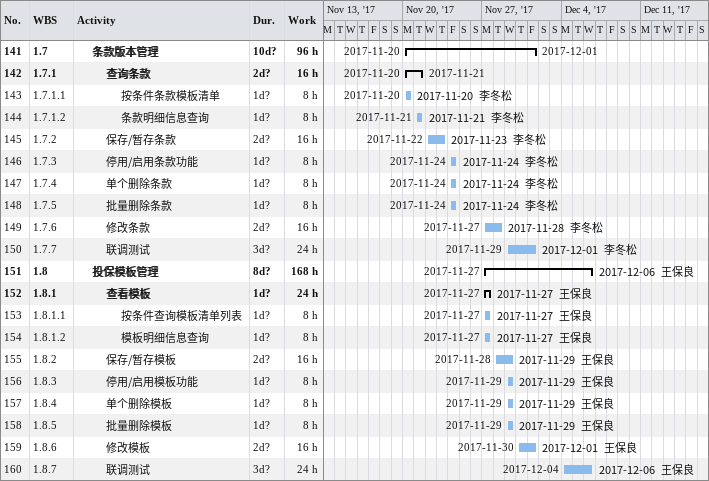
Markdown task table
| ID | WBS | Task | Duration | Start | Finish | Resources | Work (h) |
|---|---|---|---|---|---|---|---|
| 141 | 1.7 | **条款版本管理** | 10d? | 2017-11-20 | 2017-12-01 |  | 96 |
| 142 | 1.7.1 | **查询条款** | 2d? | 2017-11-20 | 2017-11-21 |  | 16 |
| 143 | 1.7.1.1 | 按条件条款模板清单 | 1d? | 2017-11-20 | 2017-11-20 | 李冬松 | 8 |
| 144 | 1.7.1.2 | 条款明细信息查询 | 1d? | 2017-11-21 | 2017-11-21 | 李冬松 | 8 |
| 145 | 1.7.2 | 保存/暂存条款 | 2d? | 2017-11-22 | 2017-11-23 | 李冬松 | 16 |
| 146 | 1.7.3 | 停用/启用条款功能 | 1d? | 2017-11-24 | 2017-11-24 | 李冬松 | 8 |
| 147 | 1.7.4 | 单个删除条款 | 1d? | 2017-11-24 | 2017-11-24 | 李冬松 | 8 |
| 148 | 1.7.5 | 批量删除条款 | 1d? | 2017-11-24 | 2017-11-24 | 李冬松 | 8 |
| 149 | 1.7.6 | 修改条款 | 2d? | 2017-11-27 | 2017-11-28 | 李冬松 | 16 |
| 150 | 1.7.7 | 联调测试 | 3d? | 2017-11-29 | 2017-12-01 | 李冬松 | 24 |
| 151 | 1.8 | **投保模板管理** | 8d? | 2017-11-27 | 2017-12-06 | 王保良 | 168 |
| 152 | 1.8.1 | **查看模板** | 1d? | 2017-11-27 | 2017-11-27 | 王保良 | 24 |
| 153 | 1.8.1.1 | 按条件查询模板清单列表 | 1d? | 2017-11-27 | 2017-11-27 | 王保良 | 8 |
| 154 | 1.8.1.2 | 模板明细信息查询 | 1d? | 2017-11-27 | 2017-11-27 | 王保良 | 8 |
| 155 | 1.8.2 | 保存/暂存模板 | 2d? | 2017-11-28 | 2017-11-29 | 王保良 | 16 |
| 156 | 1.8.3 | 停用/启用模板功能 | 1d? | 2017-11-29 | 2017-11-29 | 王保良 | 8 |
| 157 | 1.8.4 | 单个删除模板 | 1d? | 2017-11-29 | 2017-11-29 | 王保良 | 8 |
| 158 | 1.8.5 | 批量删除模板 | 1d? | 2017-11-29 | 2017-11-29 | 王保良 | 8 |
| 159 | 1.8.6 | 修改模板 | 2d? | 2017-11-30 | 2017-12-01 | 王保良 | 16 |
| 160 | 1.8.7 | 联调测试 | 3d? | 2017-12-04 | 2017-12-06 | 王保良 | 24 |
